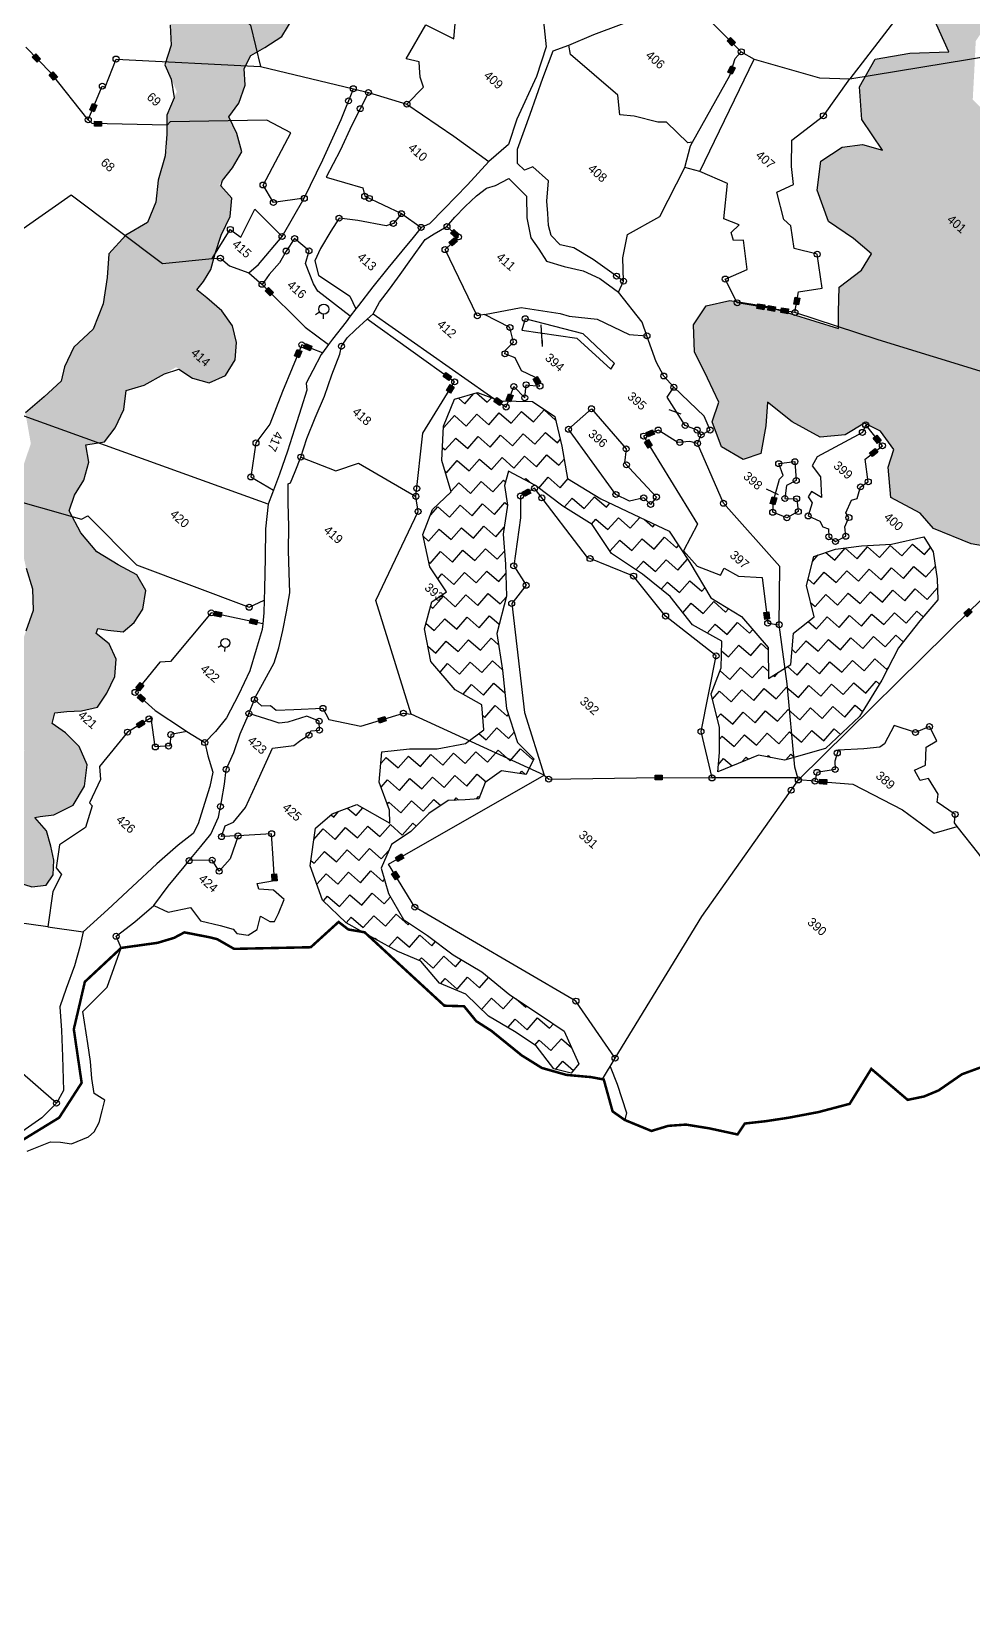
# Model space of a CAD drawing. Header units: metres. Extents: x 29 to 324745, y 17 to 1874786.
# Drawn here: x 320787 to 321796, y 1868205 to 1869897 of the extents above; entities that cross this region are included whole.
import ezdxf

# ---------------------------------------------------------------- set-up
doc = ezdxf.new("R2010")
doc.units = ezdxf.units.M
doc.header["$MEASUREMENT"] = 0
doc.linetypes.add('DASHDOT', pattern=[1, 0.5, -0.25, 0, -0.25])
for name, color, linetype in [('OFF', 1, 'Continuous'), ('OTHERS', 1, 'Continuous'), ('POLY_HATCH', 12, 'Continuous'), ('POLY_PARCEL', 6, 'Continuous'), ('POLY_ROAD', 30, 'Continuous'), ('POLY_WATER', 4, 'Continuous'), ('SYM_ARROW', 1, 'Continuous'), ('SYM_STONE', 1, 'Continuous'), ('SYM_WELL', 1, 'Continuous'), ('TEXT_PARCEL', 7, 'Continuous'), ('V_BOUND_LINE', 7, 'Continuous'), ('V_BOUND_STREAM_LINE', 7, 'DASHDOT')]:
    doc.layers.add(name, color=color, linetype=linetype)
doc.styles.get("Standard").update_dxf_attribs({"font": 'arial.ttf'})
doc.styles.add('TEXT_MAP', font='KRDEV050.TTF')
doc.dimstyles.get("Standard").update_dxf_attribs({"dimtxt": 0.18, "dimasz": 0.18, "dimexe": 0.18, "dimexo": 0.0625, "dimgap": 0.09, "dimtad": 0, "dimtih": 1, "dimtoh": 1, "dimdec": 4, "dimzin": 0, "dimdsep": 46, "dimtxsty": 'Standard', "dimcen": 0.09, "dimadec": 0, "dimazin": 0, "dimtfac": 1, "dimtdec": 4, "dimtofl": 0, "dimtmove": 0, "dimatfit": 3, "dimfxl": 1, "dimtolj": 1, "dimtzin": 0, "dimarcsym": 0})
pattern_1 = [(0, (0, 0), (3.175, 3.175), [3.175, -3.175]), (90, (3.175, 0), (-3.175, 3.175), [3.175, -3.175])]

# ---------------------------------------------------------------- blocks, each defined once
blk = doc.blocks.new('MOTWELL')
for points in [[(-1.54, 2.96), (-0.8, 1.55)], [(1.54, 2.96), (0.8, 1.55)]]:
    blk.add_lwpolyline(points)
blk.add_circle((0, 0), 1.74)
blk = doc.blocks.new('STONESQUAREFILLED')
blk.add_hatch(color=256).paths.add_polyline_path([(0.7, -0.48), (0.7, 0.48), (-0.7, 0.48), (-0.7, -0.48)])
blk.add_lwpolyline([(-0.7, 0.48), (0.7, 0.48), (0.7, -0.48), (-0.7, -0.48)], close=True)
blk = doc.blocks.new('STONE')
blk.add_circle((0, 0), 0.851)
blk = doc.blocks.new('TEXTARROW')
blk.add_leader([(0.04, -0.01), (8.68, -0.01)], dimstyle='Standard', override={"dimtxt": 2.5, "dimasz": 2.5, "dimexe": 1.25, "dimexo": 0.625, "dimgap": 0.625, "dimtad": 1, "dimtih": 0, "dimtoh": 0, "dimzin": 8, "dimcen": 2.5, "dimtofl": 1})
blk = doc.blocks.new('923')
at = {"layer": 'POLY_HATCH', "ltscale": 10}
h = blk.add_hatch(dxfattribs=at)
h.set_pattern_fill('ZIGZAG', color=256, style=0)
h.set_pattern_definition(pattern_1)
h.paths.add_polyline_path([(572.24, 452.55), (569.36, 457.05), (569.14, 463.24), (569.36, 469.58), (566.05, 475.49), (563.58, 482.8), (563.23, 490.12), (560.91, 496.59), (562.1, 500.53), (556.96, 515.87), (552.1, 529.8), (548.37, 542.19), (544.92, 552.74), (541.75, 561.33), (538.86, 568.5), (538.51, 576.24), (535.91, 583.42), (533.16, 589.33), (530.27, 594.54), (526.82, 595.52), (523.09, 592.43), (519.21, 587.78), (513.51, 585.81), (507.38, 585.95), (503.51, 581.31), (499.92, 577.23), (494.64, 575.12), (489.5, 576.1), (484.64, 570.19), (477.81, 568.22), (471.68, 565.13), (466.12, 561.33), (460.41, 558.09), (455.27, 554.99), (449.85, 554.99), (444.28, 551.62), (439.42, 547.96), (434.28, 545.99), (430.83, 542.05), (425.69, 539.94), (421.82, 534.87), (418.23, 530.51), (412.38, 529.24), (407.1, 529.1), (404.07, 527.27), (399.64, 523.75), (395.76, 521.36), (389.35, 521.36), (383.51, 522.06), (378.93, 523.19), (373.65, 524.18), (369.92, 527.13), (365.48, 533.18), (361.04, 539.09), (356.75, 544.16), (353.3, 549.08), (349.42, 553.3), (345.55, 557.25), (343.23, 561.33), (335.81, 564.2), (331.18, 566.95), (329.42, 571.88), (327.66, 576.52), (325.2, 576.24), (323.16, 579.34), (323.04, 586.5), (328.16, 585.53), (331.47, 583.7), (334.78, 584.83), (339.21, 588.06), (342.1, 592.14), (346.68, 594.68), (350.69, 598.05), (354.56, 600.02), (359.14, 601.15), (363.72, 601.85), (368.58, 605.09), (372.31, 607.48), (375.76, 610.3), (379.21, 611.99), (382.95, 613.82), (385.27, 617.33), (389.57, 619.16), (392.59, 621.7), (396.61, 623.1), (400.62, 626.2), (403.79, 630), (405.97, 633.38), (410.41, 634.36), (409.78, 652.09), (409.18, 659.66), (406.43, 660.25), (402.25, 661.4), (398.07, 662.24), (394.84, 662.03), (392.02, 661.51), (389.51, 659.52), (388.26, 655.24), (386.69, 650.13), (384.96, 651.48), (383.81, 654.93), (379.84, 659.1), (375.35, 661.92), (367.1, 665.47), (363.54, 665.47), (358.11, 664.64), (355.29, 662.13), (353.41, 659.63), (351.64, 657.02), (350.28, 652.11), (351, 648.19), (349.86, 646.73), (347.45, 644.01), (345.68, 640.57), (344.84, 635.45), (344.74, 631.8), (348.6, 629.09), (351.11, 627.94), (346.93, 626.68), (341.5, 624.81), (339.1, 623.97), (336.38, 622.3), (335.65, 624.81), (334.5, 627.62), (332.48, 628.59), (330.51, 631.17), (326.23, 630.86), (321.11, 624.7), (321.53, 633.68), (319.34, 637.75), (314.27, 640.34), (308.51, 637.36), (303.75, 633.81), (299.33, 630.75), (296.06, 626.69), (294.19, 622.81), (289.68, 620.41), (285.42, 617.51), (283.8, 614.04), (284.51, 610.32), (287.28, 606.76), (296.68, 606.59), (297.5, 601.07), (292.41, 598.41), (292.62, 594.11), (294.9, 590.38), (297.26, 587.32), (295.06, 583.77), (294.19, 580.21), (294.23, 576.57), (296.59, 573.26), (300.28, 570.53), (305.5, 568.53), (307.27, 565.36), (311.08, 564.56), (313.46, 565.36), (314.73, 560.28), (314.73, 557.43), (315.84, 554.57), (318.53, 551.88), (322.66, 549.81), (329.17, 549.66), (330.91, 550.92), (334.72, 551.24), (333.77, 546.01), (333.93, 540.14), (336.31, 536.97), (342.34, 536.02), (346.14, 536.02), (345.51, 530.62), (348.05, 524.76), (354.65, 519.07), (350.9, 518.41), (344.48, 521.22), (342.34, 524.44), (342.18, 526.5), (342.34, 532.69), (337.89, 533.32), (332.82, 534.75), (329.8, 535.22), (328.38, 538.27), (332.02, 544.74), (331.86, 546.17), (327.9, 543.95), (325.67, 544.74), (322.66, 547.91), (319.01, 547.28), (313.62, 547.59), (310.12, 552.03), (306.32, 556.79), (306, 559.33), (305.75, 565.11), (303.81, 566.56), (296.5, 566.56), (294.35, 564.52), (294.14, 558.14), (296.18, 554.99), (303.72, 551.62), (298.01, 546.27), (293.58, 540.78), (294.92, 534.59), (299.63, 529.95), (306.75, 528.12), (303.01, 526.29), (300.27, 523.19), (298.93, 518.27), (302.24, 513.48), (308.09, 510.24), (314.07, 510.95), (318.79, 511.09), (319.42, 507.29), (318.37, 501.8), (321.54, 498), (323.72, 495.47), (310.13, 489.42), (303.72, 485.34), (300.83, 481.4), (301.47, 476.89), (305.2, 472.95), (310.62, 470.7), (315.48, 468.59), (317.1, 464.79), (321.82, 462.26), (326.68, 463.24), (328.58, 466.48), (325.69, 471.26), (322.8, 475.06), (329.07, 475.35), (335.34, 476.75), (338.79, 480.41), (340.13, 484.77), (343.58, 485.62), (348.02, 484.63), (349.49, 481.26), (353.93, 477.03), (360.34, 478.58), (364.42, 478.02), (372.1, 480.69), (376.68, 483.51), (380.83, 481.4), (385.55, 481.67), (388.41, 483.73), (392.37, 479.61), (397.14, 476.76), (400.78, 475.33), (405.23, 475.81), (408.24, 477.23), (411.73, 477.87), (415.34, 477.74), (419.21, 479.85), (423.09, 482.52), (423.58, 488.71), (423.23, 494.2), (427.81, 495.75), (428.86, 500.11), (428.79, 505.6), (427.73, 510.81), (433.02, 511.79), (439.24, 515.18), (446.63, 513.78), (452.65, 514.7), (457.05, 518.87), (457.52, 527.21), (463.77, 524.66), (468.63, 523.96), (473.5, 525.12), (478.13, 529.06), (480.91, 537.62), (485.54, 535.08), (489.5, 532.48), (494.64, 531.35), (499.71, 534.64), (502.03, 538.12), (503.42, 540.66), (504.12, 545.52), (505.04, 551.31), (506.89, 552.47), (511.99, 554.32), (515.23, 556.63), (518.94, 561.96), (520.79, 557.79), (519.17, 552.93), (516.16, 549.46), (514.54, 544.13), (514.08, 538.35), (515.93, 532.56), (520.56, 528.39), (524.5, 526.08), (532.14, 523.76), (536.54, 523.99), (535.39, 521.22), (535.85, 517.97), (536.31, 514.04), (537.93, 510.8), (535.39, 508.94), (531.94, 502.33), (531.8, 499.39), (534.85, 495.68), (537.06, 492.78), (535.27, 492.09), (533.06, 490.03), (531.13, 487.13), (529.63, 482.23), (528.38, 474.93), (530.18, 470.52), (535.69, 463.21), (539.42, 460.59), (543.14, 459.22), (549.07, 460.18), (549.76, 455.5), (549.48, 451.91), (550.03, 449.02), (551.69, 445.71), (555.82, 442.82), (554.86, 441.71), (552.1, 438.54), (550.45, 432.07), (549.5, 426.51), (552.52, 423), (557.24, 421.45), (562.67, 422.57), (565.98, 419.34), (569.85, 416.52), (573.72, 417.23), (576.75, 417.79), (579.22, 415.54), (583.37, 411.46), (589.22, 409.91), (592.81, 410.33), (596.68, 414.83), (600.13, 411.04), (603.58, 408.5), (607.6, 409.07), (611.05, 411.88), (614.08, 413.85), (617.38, 412.72), (621.96, 416.81), (626.26, 421.31), (629.71, 425.81), (631.61, 429.05), (628.16, 430.6), (623.02, 432), (625.02, 424.22), (621.22, 423.36), (618.05, 423.91), (613.49, 418.67), (608.67, 418.67), (603.98, 420.05), (593.09, 424.46), (585.9, 418.68), (578.75, 421.29), (575.99, 419.78), (570.48, 420.33), (566.75, 424.32), (561.11, 430.41), (560.96, 433.56), (562.89, 436.73), (565.93, 439.62), (566.48, 436.04), (569.1, 432.87), (573.23, 428.32), (579.72, 426.25), (583.3, 425.29), (586.33, 425.98), (588.54, 428.04), (591.71, 431.49), (593.92, 437.28), (596.95, 434.38), (599.16, 432.59), (602.88, 429.15), (609.5, 427.49), (612.12, 427.35), (614.74, 429.84), (617.64, 433.56), (618.09, 440.16), (616.75, 444.67), (615.41, 448.89), (619.15, 452.41), (623.36, 459.27), (618.23, 465.21), (614.22, 470.42), (610.06, 473.52), (606.61, 475.2), (604.15, 469.15), (600.69, 464.37), (595.27, 461.84), (590.27, 461.13), (586.4, 459.16), (584.07, 454.8), (581.47, 449.87), (578.3, 447.34), (575.55, 448.19)])
h.paths.add_polyline_path([(313.55, 571.75), (319.16, 571.75), (319.16, 574.45), (313.55, 574.45)], flags=24)
h.paths.add_polyline_path([(348.17, 623.62), (353.69, 623.62), (353.69, 626.32), (348.17, 626.32)], flags=24)
h.paths.add_polyline_path([(602.7, 435.05), (608.15, 435.05), (608.15, 437.75), (602.7, 437.75)], flags=24)
h.paths.add_polyline_path([(325.19, 525.48), (329.95, 525.48), (329.95, 528.18), (325.19, 528.18)], flags=24)
h = blk.add_hatch(dxfattribs=at)
h.set_pattern_fill('ZIGZAG', color=256, style=0)
h.set_pattern_definition(pattern_1)
h.paths.add_polyline_path([(278.59, 287.29), (275, 289.15), (276.64, 291.81), (279.08, 294.64), (279.83, 297.66), (278.02, 299.61), (272.55, 301.89), (273.8, 303.95), (276.42, 305.1), (278.33, 307.23), (278.02, 309.71), (276.2, 312.01), (273.94, 313.69), (271.23, 315.38), (267.71, 315.91), (270.21, 318.83), (271.85, 322.82), (271.01, 327.16), (268.57, 330.71), (264.98, 332.39), (261.12, 332.66), (257.88, 332.3), (256.86, 334.25), (258.5, 336.02), (260.59, 338.06), (262.5, 340.72), (262.1, 344.09), (261.08, 347.63), (258.99, 350.38), (255.93, 351.79), (252.61, 351.62), (252.21, 352.59), (253.94, 353.65), (256.47, 355.43), (256.86, 358.26), (256.38, 361.45), (254.38, 364.64), (250.97, 365.79), (246.84, 364.82), (241.92, 363.93), (237, 364.73), (232.34, 366.41), (231.06, 369.51), (230.48, 372.97), (228.84, 376.34), (226.14, 378.55), (228.49, 381.48), (228.26, 385.02), (227.16, 388.92), (224.98, 392.02), (226.98, 395.21), (229.4, 402.12), (233.32, 402.65), (236.47, 404.16), (237.93, 407.44), (237.27, 411.07), (235.18, 413.82), (232.39, 415.77), (228.8, 416.65), (224.85, 416.65), (222.32, 416.48), (222.19, 418.6), (221.7, 421.44), (218.96, 426.91), (217.58, 431.89), (215.4, 434.9), (211.72, 435.31), (211.55, 439.51), (210.79, 443.15), (207.64, 445.27), (204.23, 446.69), (203.92, 450.06), (202.46, 453.6), (200.11, 455.99), (199.44, 458.83), (200.46, 461.84), (201.57, 465.74), (200.82, 470.08), (198.91, 474.25), (195.32, 475.22), (190.66, 474.69), (185.92, 473.54), (184.37, 476.55), (181.75, 479.12), (178.07, 479.56), (175.9, 479.56), (175.94, 481.51), (175.36, 484.52), (173.37, 487.62), (169.6, 487.98), (165.3, 488.33), (160.73, 488.87), (162.02, 491.17), (166.32, 493.3), (168.93, 496.49), (171.11, 501), (171.86, 505.79), (174.74, 507.21), (177.54, 510.13), (177.67, 514.29), (176.03, 517.4), (171.98, 521.67), (171.55, 526.88), (169.64, 530.95), (166.32, 532.99), (162.9, 533.96), (161.44, 531.4), (160.69, 528.74), (158.34, 525.72), (157.67, 522.62), (155.06, 520.32), (151.29, 519.7), (147.43, 518.64), (146.68, 521.12), (145.12, 524.48), (142.51, 527.85), (138.74, 531.22), (134.61, 531.4), (130.67, 530.07), (127.61, 531.4), (124.73, 534.05), (118.05, 536.53), (116.35, 540.7), (115.15, 544.77), (112.53, 548.94), (108.41, 551.33), (104.11, 552.04), (100.34, 551.15), (99.76, 552.75), (100.6, 556.03), (100.12, 559.66), (100.96, 563.38), (101.89, 567.63), (102.82, 572.15), (100.58, 576.97), (103.57, 580.75), (106.37, 583.67), (105.53, 587.57), (103.71, 591.38), (101.8, 593.86), (104.06, 596.79), (105.7, 600.95), (106.01, 605.56), (105.44, 610.43), (104.24, 614.95), (101, 616.46), (96.88, 616.54), (95.42, 613.71), (91.91, 609.72), (92.67, 605.82), (93.6, 602.72), (92.31, 599.09), (90.85, 595.46), (92.4, 591.82), (93.42, 587.66), (91.78, 583.85), (90.05, 579.86), (90.72, 576.05), (92.8, 572.86), (94.35, 568.96), (94.75, 564.62), (93.2, 560.46), (94.13, 557.53), (95.5, 554.79), (95.28, 551.6), (93.82, 548.41), (95.11, 545.22), (97.54, 542.12), (100.34, 540.88), (102.95, 537.24), (105.22, 532.99), (107.83, 530.69), (111.78, 528.47), (116.61, 527.14), (120.91, 524.93), (123.62, 521.83), (127.12, 518.55), (131.86, 517.04), (136.88, 515.45), (141.89, 512.79), (146.28, 510.31), (149.55, 505.37), (147.47, 500.47), (145.83, 496.31), (146.41, 491.61), (146.36, 487.62), (144.1, 484.7), (142.11, 481.69), (143.48, 479.56), (145.12, 477.52), (147.21, 475.49), (149.56, 473.45), (151.46, 469.82), (153.73, 466.89), (156.78, 464.85), (160.2, 462.55), (163.7, 459.98), (166.67, 458.21), (169.2, 459.01), (171.91, 457.76), (175.41, 455.64), (179.62, 453.87), (183.3, 452.71), (186.09, 449.79), (187.74, 446.07), (193.09, 443.6), (194.7, 438.71), (199.32, 433.53), (202.01, 427.82), (204.54, 424.27), (206, 420.11), (204.36, 415.32), (204.32, 410.27), (207.2, 406.46), (210.08, 402.03), (211.9, 396.89), (211.41, 391.67), (212.61, 387.41), (213.99, 384.84), (213.5, 380.24), (212.83, 375.36), (217.7, 371.47), (219.44, 367.3), (219.57, 363.22), (219.97, 360.3), (223.74, 360.03), (227.16, 358.17), (229.95, 354.72), (233.45, 352.15), (237.13, 349.93), (240.1, 346.74), (241.74, 342.67), (243.47, 338.5), (246.27, 334.34), (249.68, 330.88), (253.45, 327.34), (257.31, 324.5), (258.95, 320.16), (257.31, 316), (259.39, 313.16), (261.48, 310.15), (264.18, 306.78), (265.2, 302.53), (263.83, 298.28), (266.18, 294.47), (268.7, 290.48), (269.55, 285.87), (268.7, 281.26), (268.93, 276.66), (270.65, 272.14), (271.02, 264.76), (276.15, 267), (279.35, 268.95), (282.05, 273.29), (283.25, 277.63), (282.94, 281.44), (281.3, 284.54)])
h.paths.add_polyline_path([(158.9, 518.69), (162.63, 518.69), (162.63, 521.39), (158.9, 521.39)], flags=24)
h.paths.add_polyline_path([(229.34, 405.52), (234.62, 405.52), (234.62, 408.22), (229.34, 408.22)], flags=24)
h.paths.add_polyline_path([(260.27, 336.22), (265.03, 336.22), (265.03, 338.92), (260.27, 338.92)], flags=25)
h = blk.add_hatch(dxfattribs=at)
h.set_pattern_fill('ZIGZAG', color=256, style=0)
h.set_pattern_definition(pattern_1)
h.paths.add_polyline_path([(293.01, 430.46), (299, 431.86), (305.83, 432.43), (312.66, 433.55), (319.35, 431.72), (326.75, 432.71), (333.86, 432.99), (340.97, 431.72), (347.52, 433.13), (350.97, 429.05), (352.87, 423.84), (358.58, 419.9), (361.89, 416.1), (364.21, 413.01), (368.09, 420.89), (372.66, 423.56), (377.24, 430.74), (378.16, 440.02), (376.68, 448.47), (374.92, 455.5), (374.56, 462.4), (374.49, 467.89), (371.61, 470.98), (367.45, 474.5), (364.07, 475.49), (360.2, 470.14), (355.9, 465.92), (352.45, 461.98), (350.13, 458.04), (352.87, 452.69), (358.16, 449.03), (357.24, 443.82), (360.97, 438.76), (359.49, 433.69), (355.34, 438.34), (347.24, 439.46), (340.13, 438.19), (332.31, 440.73), (325.06, 442.7), (318.79, 440.87), (310.55, 438.48), (302.87, 437.21), (297.73, 441.29), (292.73, 444.81), (287.45, 444.11), (282.45, 439.88), (278.01, 438.19), (275.41, 434.11), (277.31, 428.63), (281.61, 423.28), (287.17, 419.76), (286.68, 414.69), (288.58, 409.63), (293.86, 405.69), (299.7, 404.14), (298.79, 400.76), (301.25, 395.7), (306.54, 391.62), (313.93, 390.63), (319.92, 391.9), (323.51, 388.38), (322.59, 383.88), (319, 379.37), (314.85, 375.71), (311.11, 371.63), (314.71, 366.71), (319.99, 363.89), (321.75, 361.92), (314.35, 360.38), (311.89, 355.73), (311.25, 351.37), (315.41, 345.04), (321.82, 341.52), (328.37, 341.24), (334.78, 342.64), (339.92, 343.77), (344.64, 345.32), (350.34, 344.47), (355.76, 346.3), (362.03, 346.02), (368.02, 347.15), (373.16, 347.85), (378.86, 346.73), (382.03, 348.41), (381.96, 350.81), (375.41, 353.76), (369.71, 353.06), (362.45, 352.07), (355.2, 351.79), (348.65, 350.53), (342.24, 350.1), (336.54, 349.26), (330.83, 351.23), (326.4, 354.04), (324.78, 358.97), (325.97, 363.47), (326.32, 368.54), (327.52, 373.04), (329.99, 375.43), (331.89, 377.4), (330.69, 380.64), (331.61, 384.58), (335.76, 387.25), (334.85, 390.63), (330.27, 390.91), (324.14, 394.57), (318.44, 399.78), (312.73, 404.56), (309.28, 411.46), (304.85, 416.1), (300.55, 420.32), (297.38, 425.25), (294.35, 427.78)])
h.paths.add_polyline_path([(295.42, 401.16), (300.94, 401.16), (300.94, 403.86), (295.42, 403.86)], flags=25)
at = {"layer": 'OFF'}
for points in [[(272.54, 524.19), (275.45, 524.8)], [(227.86, 425.89), (231.35, 425.94)]]:
    blk.add_lwpolyline(points, dxfattribs=at)
at = {"layer": 'OTHERS'}
blk.add_lwpolyline([(386.97, 354.53), (390.39, 352.8), (395.55, 349.73), (396.24, 348.45)], dxfattribs=at)
at = {"layer": 'POLY_HATCH'}
for points in [[(273.8, 303.95), (276.42, 305.1), (278.33, 307.23), (278.02, 309.71), (276.2, 312.01), (273.94, 313.69), (271.23, 315.38), (267.73, 315.91), (268.39, 316.71), (270.21, 318.83), (271.85, 322.82), (271.01, 327.16), (268.57, 330.71), (264.98, 332.39), (261.12, 332.66), (257.88, 332.3), (256.86, 334.25), (258.5, 336.02), (260.59, 338.06), (262.5, 340.72), (262.1, 344.09), (261.08, 347.63), (258.99, 350.38), (255.93, 351.79), (252.61, 351.62), (252.21, 352.59), (253.94, 353.65), (256.47, 355.43), (256.86, 358.26), (256.38, 361.45), (254.38, 364.64), (250.97, 365.79), (246.84, 364.82), (241.92, 363.93), (237, 364.73), (232.34, 366.41), (231.06, 369.51), (230.48, 372.97), (228.84, 376.34), (226.14, 378.55), (228.49, 381.48), (228.26, 385.02), (227.16, 388.92), (224.98, 392.02), (226.98, 395.21), (228.53, 399.64), (230.08, 402.21), (233.32, 402.65), (236.47, 404.16), (237.93, 407.44), (237.27, 411.07), (235.18, 413.82), (232.39, 415.77), (228.8, 416.65), (224.85, 416.65), (222.32, 416.48), (222.19, 418.6), (221.7, 421.44), (220.24, 424.36), (218.69, 427.91), (217.58, 431.89), (215.4, 434.9), (212.17, 435.26), (211.68, 436.32), (211.55, 439.51), (210.79, 443.15), (207.64, 445.27), (204.23, 446.69), (203.92, 450.06), (202.46, 453.6), (200.11, 455.99), (199.44, 458.83), (200.46, 461.84), (201.57, 465.74), (200.82, 470.08)], [(183.3, 452.71), (186.09, 449.79), (187.74, 446.07), (190.62, 444.74), (193.5, 442.35), (194.7, 438.71), (197.22, 435.88), (199.84, 432.42), (202.01, 427.82), (204.54, 424.27), (206, 420.11), (204.36, 415.32), (204.32, 410.27), (207.2, 406.46), (210.08, 402.03), (211.9, 396.89), (211.41, 391.67), (212.61, 387.41), (213.99, 384.84), (213.5, 380.24), (212.83, 375.36)], [(233.45, 352.15), (237.13, 349.93), (240.1, 346.74), (241.74, 342.67)], [(360.34, 478.58), (353.93, 477.03), (349.49, 481.26), (348.02, 484.63), (343.58, 485.62), (340.13, 484.77), (338.79, 480.41), (335.34, 476.75), (329.07, 475.35), (322.8, 475.06), (325.69, 471.26), (328.58, 466.48), (326.68, 463.24), (321.82, 462.26), (317.1, 464.79), (315.48, 468.59), (310.62, 470.7), (305.2, 472.95), (301.47, 476.89), (300.83, 481.4), (303.72, 485.34), (310.13, 489.42), (323.72, 495.47), (321.54, 498), (318.37, 501.8), (319.42, 507.29), (318.79, 511.09), (314.07, 510.95), (308.09, 510.24), (302.24, 513.48), (298.93, 518.27), (300.27, 523.19), (303.01, 526.29), (306.75, 528.12), (299.63, 529.95), (294.92, 534.59), (293.58, 540.78), (298.01, 546.27), (303.72, 551.62), (296.18, 554.99)], [(380.83, 481.4), (376.68, 483.51), (372.1, 480.69), (364.42, 478.02)], [(367.45, 474.5), (371.61, 470.98), (374.49, 467.89), (374.56, 462.4), (374.92, 455.5), (376.68, 448.47), (378.16, 440.02), (377.24, 430.74), (372.66, 423.56), (368.09, 420.89), (364.21, 413.01), (361.89, 416.1), (358.58, 419.9), (352.87, 423.84), (350.97, 429.05), (347.52, 433.13), (340.97, 431.72), (333.86, 432.99), (326.75, 432.71), (319.35, 431.72), (312.66, 433.55), (305.83, 432.43), (299, 431.86), (293.01, 430.46), (294.35, 427.78), (297.38, 425.25), (300.55, 420.32), (304.85, 416.1), (309.28, 411.46), (312.73, 404.56), (318.44, 399.78), (324.14, 394.57), (330.27, 390.91), (334.85, 390.63), (335.76, 387.25), (331.61, 384.58), (330.69, 380.64), (331.89, 377.4), (329.99, 375.43), (327.52, 373.04), (326.32, 368.54), (325.97, 363.47), (324.78, 358.97), (326.4, 354.04), (330.83, 351.23), (336.54, 349.26), (342.24, 350.1), (348.65, 350.53), (355.2, 351.79), (362.45, 352.07), (369.71, 353.06), (375.41, 353.76), (381.96, 350.81), (382.03, 348.41), (378.86, 346.73), (373.16, 347.85), (368.02, 347.15), (362.03, 346.02), (355.76, 346.3), (350.34, 344.47), (344.64, 345.32), (339.92, 343.77), (334.78, 342.64), (328.37, 341.24), (321.82, 341.52), (315.41, 345.04), (311.25, 351.37), (311.89, 355.73), (314.35, 360.38), (321.75, 361.92), (319.99, 363.89), (314.71, 366.71), (311.11, 371.63), (314.85, 375.71), (319, 379.37), (322.59, 383.88), (323.51, 388.38), (319.92, 391.9), (313.93, 390.63), (306.54, 391.62), (301.25, 395.7), (298.79, 400.76), (299.7, 404.14), (293.86, 405.69), (288.58, 409.63), (286.68, 414.69), (287.17, 419.76), (281.61, 423.28), (277.31, 428.63), (275.41, 434.11), (278.01, 438.19), (282.45, 439.88), (287.45, 444.11), (292.73, 444.81), (297.73, 441.29), (302.87, 437.21), (310.55, 438.48), (318.79, 440.87), (325.06, 442.7), (332.31, 440.73), (340.13, 438.19), (347.24, 439.46), (355.34, 438.34), (359.49, 433.69), (360.97, 438.76), (357.24, 443.82), (358.16, 449.03), (352.87, 452.69), (350.13, 458.04), (352.45, 461.98), (355.9, 465.92), (360.2, 470.14), (364.07, 475.49)]]:
    blk.add_lwpolyline(points, dxfattribs=at)
at = {"layer": 'POLY_HATCH', "ltscale": 10}
for points in [[(364.42, 478.02), (360.34, 478.58)], [(364.07, 475.49), (367.45, 474.5)]]:
    blk.add_lwpolyline(points, dxfattribs=at)
at = {"layer": 'POLY_PARCEL'}
for points in [[(288.14, 595.51), (288.49, 594.15), (292.4, 534.47)], [(292.4, 534.47), (329.13, 579.34)], [(275.45, 524.8), (287.71, 530.62), (292.4, 534.47)], [(315.06, 492.15), (312.85, 495.72), (315.93, 499.39), (310.71, 503.84), (306.53, 501.65), (303.02, 504.6), (301.13, 504.64), (296.45, 507.8), (297.95, 511.16), (295.26, 513.6), (291.81, 517.63), (293.33, 525.44), (292.4, 534.47)], [(272.54, 524.19), (255.14, 525.34)], [(385.61, 523.6), (331.19, 499.02), (315.06, 492.15)], [(377.36, 422.43), (380.77, 470.99), (385.61, 523.6)], [(229.29, 472.14), (229.53, 476.86), (227.7, 477.94), (226.31, 479.27), (225.55, 480.12), (223.21, 478.84), (221.64, 486.52), (227.68, 488.11), (224.16, 493), (218.98, 499.23), (211.05, 500.26), (209.66, 502.45), (209.76, 505.78)], [(277.18, 504.14), (276.58, 503.48), (270.61, 503.74), (269.31, 502.57), (264.98, 500.4), (262.63, 498.68), (259.72, 501.36), (247.23, 501.21), (245.75, 502.39)], [(315.06, 492.15), (305.11, 485.98), (300.19, 487.96), (302.19, 492.31), (297.81, 496.2), (296.32, 494.79), (294.93, 495.75), (295.1, 497.92), (292.04, 496.81), (287.91, 502.58), (282.16, 500.71)], [(285.19, 474.2), (282.02, 477.63), (279.6, 481.72), (282.1, 488.71), (279.38, 499.39)], [(159.71, 490.86), (152.32, 488.15), (157.8, 474.89), (167.85, 466.73), (180.89, 463.38), (195.37, 463.3), (202.35, 458.45)], [(229.29, 472.14), (240.54, 473.54), (249.19, 474.34)], [(221.97, 468.79), (229.29, 472.14)], [(295.93, 469.09), (293.4, 470.53), (285.85, 471.88)], [(202.35, 458.45), (219.2, 467.37)], [(219.2, 467.37), (221.97, 468.79)], [(268.71, 450.79), (273.29, 456.69), (279.94, 460.96), (281.68, 461.75), (286.26, 465), (293.07, 466.91), (295.93, 469.09)], [(306.77, 464.92), (303.77, 465.28), (300.77, 466.4), (295.93, 469.09)], [(317.15, 461.38), (315.91, 461.57), (313.53, 460.68), (307.05, 462.53), (306.77, 464.92)], [(317.15, 461.38), (317.85, 463.28), (315.15, 464.61), (306.77, 464.92)], [(317.75, 459.63), (317.15, 461.38)], [(183.52, 427.67), (181.18, 434.58), (181.76, 434.82), (179.66, 440.46), (202.35, 458.45)], [(268.71, 450.79), (267.83, 449.66), (254.23, 455.34), (254.55, 459.01), (251.48, 459.05)], [(317.75, 459.63), (316.33, 458.89), (314.66, 457.13), (310.07, 456.43), (308.69, 453.6), (328.43, 447.48), (329.83, 441.63), (333.93, 441.15), (338.6, 442.91), (338.25, 444.4), (341.44, 445.1), (345.17, 448.03), (352.04, 441.91), (353.97, 443.2)], [(353.97, 443.2), (346.36, 452.01), (329.54, 454.06), (317.75, 459.63)], [(242.94, 454.98), (247.7, 455.51)], [(226.33, 444.44), (222.24, 439.71), (218.37, 440.98), (215.64, 452.5), (210.36, 451.23), (196.09, 438.16), (196.06, 437.29), (184.61, 427.61), (183.52, 427.67)], [(251.91, 436.2), (284.22, 439.78), (282.64, 443.87), (285.78, 443.63), (284.26, 445.77), (286.52, 447.4), (284.54, 448.05), (281.73, 447.26), (279.06, 448.33), (276.99, 447.63), (276.59, 448.23), (276.71, 450.51), (274.27, 452.23), (268.71, 450.79)], [(407.36, 436.45), (406.44, 436.62), (405.44, 437.97), (401.14, 437.46), (400.23, 438.76), (396.72, 439.83), (395.68, 438.44), (393.47, 439.27), (394.47, 441.46), (392.21, 444.29), (392.93, 446.61), (389.98, 447.77), (388.66, 445.03), (384.54, 443.27), (385.49, 439.23), (385.26, 438.11), (383.1, 435.74), (379.4, 432.17), (380.31, 430.08), (381.5, 428.87), (379.15, 426.03), (380.01, 424.45)], [(376.97, 422.69), (375.12, 423.9), (362.96, 435.35), (353.97, 443.2)], [(220.45, 423.27), (219.33, 429.99), (221.97, 430.21), (220.34, 436.27), (228.02, 435.77)], [(282.47, 414.44), (275.15, 424.87), (273.15, 436.76), (251.72, 434.62)], [(380.01, 424.45), (386.08, 429.01), (396.93, 431.7), (404.77, 432.4), (407.36, 436.45)], [(421.28, 433.45), (414.2, 435.18), (407.36, 436.45)], [(183.52, 427.67), (171.79, 429.75), (164.54, 430.32)], [(364.13, 411.32), (356.35, 416.83), (348.62, 430.19), (335.77, 429.49), (325.69, 431.26), (316.3, 427.94), (299.2, 431.35), (298.12, 428.33), (301.01, 425.05), (306.34, 416.95), (310.77, 415.67), (311, 411.03), (327.36, 396.38), (338.58, 389.58)], [(188.12, 402.76), (190.86, 414.11), (213.62, 415.91), (220.45, 423.27)], [(220.45, 423.27), (221.64, 424.36), (224.03, 424.43), (227.86, 425.89)], [(231.35, 425.94), (243.46, 425.22), (249.28, 425.71)], [(249.48, 423.62), (245.31, 422.12), (248.59, 412.59), (251.01, 406.02), (251.41, 401.33), (255.13, 395.55), (260.29, 396.54)], [(380.01, 424.45), (377.36, 422.43)], [(376.97, 422.69), (364.13, 411.32)], [(377.36, 422.43), (376.97, 422.69)], [(386.61, 356.45), (380.91, 389.17), (377.36, 422.43)], [(260, 405.13), (267.08, 407.74), (269.45, 411.84), (282.47, 414.44)], [(310.55, 381.11), (290.22, 393.52), (284.8, 412.47), (282.47, 414.44)], [(338.58, 389.58), (339.78, 389.56), (356.06, 404.32), (364.13, 411.32)], [(261.34, 393.75), (211.42, 374.05)], [(338.58, 389.58), (310.55, 381.11)], [(386.61, 356.45), (373.2, 359.84), (336.61, 352.64), (326.97, 355.61), (338.58, 389.58)], [(219.42, 359.21), (235.3, 366.82), (235.8, 368.19), (249.57, 367.25), (272.11, 375.77), (273.4, 378.82)], [(285.07, 362.61), (286.94, 362.6), (288.32, 363.85), (289.74, 363.92), (292.34, 366.34), (296.53, 370.35), (298.85, 369.45), (304.57, 372.64), (309.24, 380.25), (310.55, 381.11)], [(276.34, 375.09), (267.13, 369.92), (267.45, 357.22), (265.97, 355.7), (266.22, 347.91), (271.61, 347.83), (278.36, 348.77), (279.18, 348.9)], [(300.65, 339.97), (298.26, 337.69), (297.4, 339.77), (298.19, 341.43), (298.02, 345.23), (296.53, 350.29), (294.21, 357.69), (297.08, 360.94), (297.4, 362.67), (297.99, 364.47), (297.67, 365.37), (298.89, 366.62), (297.67, 367.93), (295.15, 367.03), (293.1, 363.64), (291.89, 362.33), (290.54, 361.77), (286.09, 359.78)], [(387.5, 351.61), (386.61, 356.45)], [(279.18, 348.9), (277.17, 346.29), (278.54, 344.49), (276.48, 342.39), (271.97, 346.22), (270.34, 340.95), (270.67, 332.07), (272.58, 330.26), (273.99, 325.28), (274.82, 325.21), (276.67, 321.09), (275.04, 315.03), (277.6, 311.13), (279.23, 310.84), (280.21, 307.16), (284.12, 301.17)], [(279.18, 348.9), (283.31, 349.58)], [(297.19, 318.41), (300.24, 319.28), (302.94, 322.95), (306.23, 322.26), (309.8, 324.13), (312.25, 325.3), (313.4, 325.16), (315.3, 326.41), (315.89, 328.49), (314.61, 330.91), (316.72, 331.32), (317.45, 331.95), (317, 333.68), (315.99, 336.51), (313.12, 336.51), (310.8, 334.71), (309.8, 335.34), (312.05, 338.11), (308.89, 341.22), (305.4, 344.75), (300.65, 339.97)], [(300.65, 339.97), (302.53, 335.48), (302.48, 332.17), (299.96, 332.92), (296.58, 329.81)], [(284.12, 301.17), (290.08, 305.12)], [(284.12, 301.17), (268.79, 291.06), (264.26, 288.7)], [(308.72, 275.86), (282.23, 275.69), (274.57, 272.36), (267.58, 271.8)]]:
    blk.add_lwpolyline(points, dxfattribs=at)
for points in [[(343.51, 467.87), (341.21, 467.51), (341.44, 466.23), (342.81, 465.83), (343.94, 463.36), (346.4, 464.09), (347.56, 463.63), (348.67, 464.09), (349.8, 462.97), (351.4, 463.13), (352.27, 465.27), (350.87, 466.56), (350.27, 468.5), (349.2, 468.79), (348.39, 471.46), (348.96, 472.45), (347.96, 474.65), (348.44, 476.43), (344.96, 479.42), (345.8, 483.7), (340.55, 484.62), (341.03, 483.07), (337.47, 473.43), (337.91, 471.43), (340.6, 470.83)], [(332.6, 467.31), (334.77, 469.75), (337.47, 467.11), (336.65, 465.07), (338.13, 462.9), (339.94, 464.42), (341.88, 462.71), (340.99, 460.27), (338.13, 459.22), (336.71, 461.06), (334.77, 465.07), (334.87, 466.13)], [(276.36, 453.4), (285.72, 459.51), (294.94, 459.3), (294.69, 460.66), (286.08, 460.95), (275.39, 455.56)], [(297.24, 450.81), (307.75, 449.37), (309.34, 447.07), (318.66, 446.13), (318.77, 444.26), (316.86, 444.34), (315.17, 441.96), (312.25, 441.17), (296.52, 444.7)]]:
    blk.add_lwpolyline(points, close=True, dxfattribs=at)
at = {"layer": 'POLY_ROAD'}
for points in [[(277.18, 504.14), (273.96, 519.13), (272.51, 522.37), (272.54, 524.19)], [(282.16, 500.71), (275.45, 524.8)], [(279.38, 499.39), (277.35, 503.34), (277.18, 504.14)], [(282.16, 500.71), (279.38, 499.39)]]:
    blk.add_lwpolyline(points, dxfattribs=at)
at = {"layer": 'POLY_WATER'}
for points in [[(245.75, 502.39), (248.14, 507.27), (250.91, 512.47), (253.81, 517.86), (254.07, 518.88), (253.53, 522.13), (255.14, 525.34)], [(209.76, 505.78), (216.62, 505.83), (223.9, 505.64), (231.36, 505.55), (235.89, 505.6), (238.84, 502.58), (242.59, 499.14), (245.07, 493.43), (247.79, 484.42), (249.86, 479.54), (249.19, 474.34)], [(285.19, 474.2), (277.76, 473.45), (273.36, 472.62), (270.88, 471.27), (268.29, 471.46), (266.6, 472.62), (264.9, 474.34), (263.11, 476.06), (260.67, 479.31), (256.46, 479.4), (255.65, 477.77), (253.72, 477.82), (251.84, 479.96), (249.12, 486.93), (246.26, 494.03), (244.19, 499.51), (245.75, 502.39)], [(249.19, 474.34), (249.07, 468.02), (248.68, 461.33), (248.51, 457.15), (247.7, 455.51)], [(251.48, 459.05), (251.4, 461.47), (251.56, 464.49), (251.81, 467.56), (252.35, 470.06), (253.35, 471.64), (254.39, 474.43), (259.39, 474.11), (262.3, 470.9), (265.58, 468.44), (268.25, 467.83), (270.97, 467), (274.34, 468.58), (277.76, 470.39), (281.31, 471.46), (285.85, 471.88)], [(285.85, 471.88), (285.19, 474.2)], [(226.33, 444.44), (224, 452.67), (221.43, 461.14), (219.2, 467.37)], [(221.97, 468.79), (223.79, 461.72), (225.41, 456.36), (226.82, 450.48), (233.71, 453.77), (235.12, 452.73), (242.94, 454.98)], [(251.91, 436.2), (251.37, 438.8), (251.12, 442.1), (250.81, 445.68), (250.37, 449.35), (249.88, 454.23), (250.51, 456.27), (251.48, 459.05)], [(242.94, 454.98), (243.02, 452.44), (242.25, 451.12), (237.26, 448.18), (234.17, 446.05), (234.66, 443), (235.38, 439.02), (236.16, 436.43), (238.61, 434.76), (246.08, 435.79), (248.67, 434.64)], [(247.7, 455.51), (247.87, 452.93), (247.98, 449.39), (248.09, 444.98), (248.35, 440.2), (248.61, 435.51), (248.67, 434.64)], [(228.02, 435.77), (226.33, 444.44)], [(227.86, 425.89), (228.21, 428.48), (228.02, 435.77)], [(248.81, 432.81), (240.6, 432.28), (238.99, 432.8), (235.15, 434.82), (233.97, 437.18), (230.19, 437.12), (230.57, 434.12), (231.17, 431.47), (231.15, 428.36), (231.35, 425.94)], [(251.72, 434.62), (251.91, 436.2)], [(248.67, 434.64), (248.81, 432.81)], [(248.81, 432.81), (248.91, 431.42), (249.16, 427.01), (249.28, 425.71)], [(260, 405.13), (258.44, 408.75), (256.97, 412.93), (255.51, 417.44), (253.77, 421.57), (252.26, 425.75), (251.44, 427.15), (251.19, 429.19), (251.4, 431.46), (251.72, 434.62)], [(249.28, 425.71), (249.48, 423.62)], [(249.48, 423.62), (249.51, 423.24), (250.33, 419.71), (251.05, 416.93), (252.05, 416), (253.6, 412.51), (255.39, 408.47), (257.23, 404.25), (259.07, 399.74), (260.29, 396.54)], [(285.07, 362.61), (284.92, 363.05), (284.06, 366.81), (283.2, 370.76), (281.92, 373.59), (280.22, 376.7), (278.34, 380), (276.31, 383.34), (273.55, 386.27), (270.5, 389.47), (267.41, 393.05), (264.09, 396.67), (261.65, 399.46), (261.86, 399.88), (261.04, 402.25), (260, 405.13)], [(260.29, 396.54), (260.48, 396.02), (261.34, 393.75)], [(261.34, 393.75), (264.16, 389.71), (267.99, 385.29), (271.92, 380.56), (273.4, 378.82)], [(273.4, 378.82), (275.06, 376.89), (276.34, 375.09)], [(276.34, 375.09), (276.99, 374.19), (278.73, 370.38), (280.57, 366.3), (282.08, 361.23), (283.31, 356.17), (283.47, 352.64), (283.31, 349.58)], [(286.09, 359.78), (285.07, 362.61)], [(296.58, 329.81), (296.47, 333.46), (296.35, 336.62), (295.21, 340.19), (293.61, 342.93), (291.82, 345.95), (290.08, 348.41), (288.98, 351.94), (287.47, 355.61), (286.24, 359.38), (286.09, 359.78)], [(283.31, 349.58), (285.57, 348), (288.43, 346.23), (289.89, 343.63), (291.31, 340.42), (293.1, 336.52), (293.59, 334.43), (292.91, 330.67), (292.19, 325.05), (291.52, 318.45), (290.8, 311.72), (290.08, 305.12)], [(297.19, 318.41), (296.84, 323.19), (296.63, 328.21), (296.58, 329.81)], [(297.91, 307.72), (295.61, 308.79), (296.51, 313.44), (297.19, 318.41)], [(310.67, 264.76), (312.93, 269.26), (314.48, 270.52), (316.37, 271.73), (317.97, 275.02), (318.18, 276.51), (317.69, 278.6), (316.6, 280.74), (315.55, 282.69), (313.11, 282.32), (310.76, 284.22), (308.32, 286.59), (305.56, 288.96), (300.56, 293.09), (301, 300.01), (297.91, 307.72)], [(290.08, 305.12), (291.54, 302.43), (293.28, 298.85), (295.03, 294.39), (296.49, 290.77), (299.86, 287.47), (303.42, 283.66), (308.09, 278.69), (308.72, 275.86)], [(308.72, 275.86), (308.46, 271.73), (307.28, 266.99), (306.28, 261.51), (305.89, 259.55)]]:
    blk.add_lwpolyline(points, dxfattribs=at)
at = {"layer": 'V_BOUND_LINE', "const_width": 0.5}
for points in [[(387.5, 351.61), (387.74, 351.75), (393.28, 348.13), (396.24, 348.45), (401.7, 350.33), (403.55, 353.32), (406.03, 355.84), (410.01, 358.35), (415.08, 361.18), (414.73, 363.78), (417.52, 366.85), (420.55, 370.46), (424.29, 375.26), (427.87, 380.6), (426.49, 388.7), (436.05, 388.86), (438.06, 391.53), (439.44, 394.36), (440.81, 399.87), (442.9, 403.72), (445.85, 406.71)], [(297.91, 307.72), (302.71, 313.3), (304.52, 316.21), (305.35, 318.41), (309.79, 321.01), (311.17, 321.72), (314.99, 322.5), (326.28, 332.88), (327.11, 340.35), (329.58, 340.51), (332.38, 342.24), (354.06, 341.76), (357.09, 344.28), (360.9, 343.65), (364.48, 344.2), (372.23, 344.52), (376.92, 345.3), (381.52, 347.5), (385.49, 350.41), (387.5, 351.61)]]:
    blk.add_lwpolyline(points, dxfattribs=at)
at = {"layer": 'V_BOUND_STREAM_LINE', "ltscale": 10, "const_width": 0.5}
blk.add_lwpolyline([(310.93, 159.03), (313.9, 170.78), (314.94, 186.63), (313.06, 213.52), (310.91, 228.33), (305.52, 235.73), (305.71, 247.17), (307.47, 262.49), (311.04, 274.05), (309.81, 282.24), (301.55, 289.25), (296.94, 297.83), (297.91, 307.72)], dxfattribs=at)
at = {"layer": 'SYM_ARROW'}
for p, xscale, yscale, zscale, rotation in [((308.93, 460.88), 0.3, 0.3, 0.3, 21.55388920946702), ((334.08, 461.87), 0.3, 0.3, 0.3, 16.8125640809341), ((281.69, 453.66), 0.5, 0.5, 0.5, 135.025533510929)]:
    blk.add_blockref('TEXTARROW', p, dxfattribs=dict(at, xscale=xscale, yscale=yscale, zscale=zscale, rotation=rotation))
at = {"layer": 'SYM_STONE'}
for p, rotation in [((269.7, 524.38), 176.2232506721804), ((273.5, 520.16), 285.4864929088286), ((313.85, 494.11), 121.7699580651505), ((309.18, 488.5), 211.7816160599691), ((311.03, 489.65), 211.7816160599686), ((313.29, 491.05), 211.7816160599686), ((344.19, 483.98), 170.0519426855797), ((345.38, 481.55), 258.8925021982702), ((380.7, 469.99), 84.90501531146005), ((336.71, 461.06), 115.8287241307245), ((253.57, 459.02), 179.1557813678357), ((254.42, 457.59), 263.5071371068169), ((309.32, 454.9), 63.90984713343311), ((310.41, 453.06), 342.7813120085795), ((285.35, 447.78), 161.7826733855232), ((283.51, 441.62), 291.1418305256568), ((350.89, 442.93), 138.3130360362678), ((282.28, 439.56), 186.3165137970853), ((271.34, 436.58), 185.6932510892084), ((273.42, 435.14), 279.5432288874885), ((167.58, 430.08), 355.4473722595343), ((172.48, 429.62), 349.9766765998676), ((182.67, 430.17), 108.6649991040817), ((298.58, 429.64), 70.25666479545231), ((185.5, 428.36), 40.21768415312822), ((233.43, 425.82), 356.600698815963), ((381.34, 425.45), 36.88051885415271), ((246.53, 422.56), 19.78649803397424), ((245.93, 420.32), 289.2497296490773), ((356.06, 404.32), 40.9301634581652), ((306.92, 376.47), 238.4424635899482), ((274.67, 374.19), 208.3632534949726), ((268.35, 370.61), 29.29328880200316), ((327.8, 358.05), 71.12617018881475), ((329.51, 354.83), 345.7165391456804), ((266.18, 349.39), 91.85779930766587), ((267.93, 347.88), 359.2316603501457), ((271.25, 343.88), 252.8553223184523), ((311.59, 338.56), 135.3420051222137)]:
    blk.add_blockref('STONESQUAREFILLED', p, dxfattribs=dict(at, rotation=rotation))
at = {"layer": 'SYM_STONE', "xscale": 0.7, "yscale": 0.7, "zscale": 0.7}
for p in [(272.54, 524.19), (293.33, 525.44), (310.71, 503.84), (315.06, 492.15), (300.19, 487.96), (305.11, 485.98), (340.55, 484.62), (341.03, 483.07), (345.8, 483.7), (348.44, 476.43), (283.47, 474.03), (285.19, 474.2), (347.96, 474.65), (229.29, 472.14), (334.77, 469.75), (219.2, 467.37), (221.97, 468.79), (295.93, 469.09), (332.6, 467.31), (337.47, 467.11), (350.27, 468.5), (220.08, 464.91), (222.87, 465.29), (303.77, 465.28), (306.77, 464.92), (339.94, 464.42), (343.94, 463.36), (352.27, 465.27), (313.53, 460.68), (315.91, 461.57), (317.15, 461.38), (317.85, 463.28), (338.13, 462.9), (340.99, 460.27), (341.88, 462.71), (349.8, 462.97), (351.4, 463.13), (251.48, 459.05), (254.55, 459.01), (314.94, 457.43), (317.75, 459.63), (338.13, 459.22), (242.94, 454.98), (247.7, 455.51), (254.23, 455.34), (275.39, 455.56), (310.07, 456.43), (329.54, 454.06), (235.12, 452.73), (236.09, 453.01), (243.02, 452.44), (274.27, 452.23), (297.24, 450.81), (308.69, 453.6), (267.83, 449.66), (276.71, 450.51), (276.99, 447.63), (307.75, 449.37), (389.98, 447.77), (226.33, 444.44), (234.17, 446.05), (284.26, 445.77), (286.52, 447.4), (296.52, 444.7), (309.9, 447.01), (318.66, 446.13), (388.66, 445.03), (282.64, 443.87), (285.78, 443.63), (316.86, 444.34), (318.77, 444.26), (352.04, 441.91), (353.97, 443.2), (179.66, 440.46), (218.37, 440.98), (222.24, 439.71), (284.22, 439.78), (312.25, 441.17), (228.02, 435.77), (230.19, 437.12), (233.97, 437.18), (273.15, 436.76), (405.44, 437.97), (181.18, 434.58), (230.57, 434.12), (219.33, 429.99), (299.2, 431.35), (301.58, 430.87), (325.69, 431.26), (335.77, 429.49), (348.62, 430.19), (379.64, 431.62), (381.5, 428.87), (183.52, 427.67), (231.35, 425.94), (251.44, 427.15), (298.12, 428.33), (316.83, 428.13), (379.15, 426.03), (221.64, 424.36), (377.36, 422.43), (380.01, 424.45), (245.31, 422.12), (377.63, 419.93), (306.34, 416.95), (356.35, 416.83), (281.55, 415.75), (282.47, 414.44), (310.77, 415.67), (284.8, 412.47), (311, 411.03), (364.13, 411.32), (260, 405.13), (251.41, 401.33), (255.13, 395.55), (339.78, 389.56), (309.24, 380.25), (272.11, 375.77), (267.13, 369.92), (296.53, 370.35), (297.67, 367.93), (298.89, 366.62), (285.07, 362.61), (297.99, 364.47), (286.09, 359.78), (373.2, 359.84), (386.61, 356.45), (336.61, 352.64), (266.22, 347.91), (283.31, 349.58), (290.08, 348.41), (271.83, 345.77), (277.17, 346.29), (278.34, 344.28), (305.4, 344.75), (270.34, 340.95), (276.48, 342.39), (294.12, 342.06), (298.26, 337.69), (300.65, 339.97), (299.96, 332.92), (302.48, 332.17), (296.58, 329.81), (295.61, 308.79), (308.72, 275.86)]:
    blk.add_blockref('STONE', p, dxfattribs=at)
at = {"layer": 'SYM_WELL'}
for p, xscale, yscale, zscale, rotation in [((243.89, 430.37), 0.5826545598795712, 0.5826545598795712, 0.5826545598795712, 192.468878120211), ((273.24, 367.27), 0.5094403325473978, 0.5094403325473978, 0.5094403325473978, 189.7738525218762)]:
    blk.add_blockref('MOTWELL', p, dxfattribs=dict(at, xscale=xscale, yscale=yscale, zscale=zscale, rotation=rotation))
at = {"layer": 'TEXT_PARCEL', "style": 'TEXT_MAP'}
for s, p in [('401', (325.64, 525.93)), ('406', (258.7, 510.74)), ('407', (288.42, 510.28)), ('409', (237.09, 486.32)), ('408', (265.01, 486.09)), ('399', (341.13, 473.97)), ('400', (355.51, 472.91)), ('410', (235.28, 465.46)), ('411', (262.96, 460.7)), ('398', (328.99, 460.46)), ('395', (301.05, 457.11)), ('394', (283.6, 452.03)), ('396', (300.13, 446.31)), ('397', (337.4, 446.84)), ('413', (242.09, 442.33)), ('412', (262.96, 442.78)), ('69', (189.34, 438.54)), ('389', (388.46, 433.01)), ('415', (221.62, 427.73)), ('416', (235.24, 428.87)), ('68', (191.08, 422.61)), ('418', (261.79, 418.44)), ('414', (229.79, 405.97)), ('392', (334.21, 405.07)), ('393', (295.87, 401.61)), ('390', (397.55, 402)), ('419', (273.14, 396.9)), ('391', (351.71, 384.86)), ('420', (247.95, 378.99)), ('422', (272.98, 359.79)), ('423', (289.54, 355.26)), ('425', (303.61, 349.82)), ('421', (260.72, 336.67)), ('424', (300.43, 328.05)), ('426', (280.24, 326.01))]:
    blk.add_text(s, height=1.8, dxfattribs=at).set_placement(p)
blk.add_text('417', height=1.8, rotation=287.5354, dxfattribs=at).set_placement((252.66, 405.72))
blk = doc.blocks.new('35241')
at = {"xscale": 5.235511910681656, "yscale": 5.235511910681656, "zscale": 5.235511910681656, "rotation": 319.5183507232974}
blk.add_blockref('923', (318512.8, 1868699.1), dxfattribs=at)
blk = doc.blocks.new('547')
at = {"xscale": 1.040600620959339, "yscale": 1.040600620959339, "zscale": 1.040600620959339, "rotation": 359.3526830533976}
blk.add_blockref('35241', (-34819.7, -72145.1), dxfattribs=at)

msp = doc.modelspace()

# ---------------------------------------------------------------- block references
at = {"xscale": 0.9842390303751759, "yscale": 0.9842390303751759, "zscale": 0.9842390303751759, "rotation": 359.7638743203865}
msp.add_blockref('547', (-2534.9, 30934.2), dxfattribs=at)

doc.saveas('drawing.dxf')
